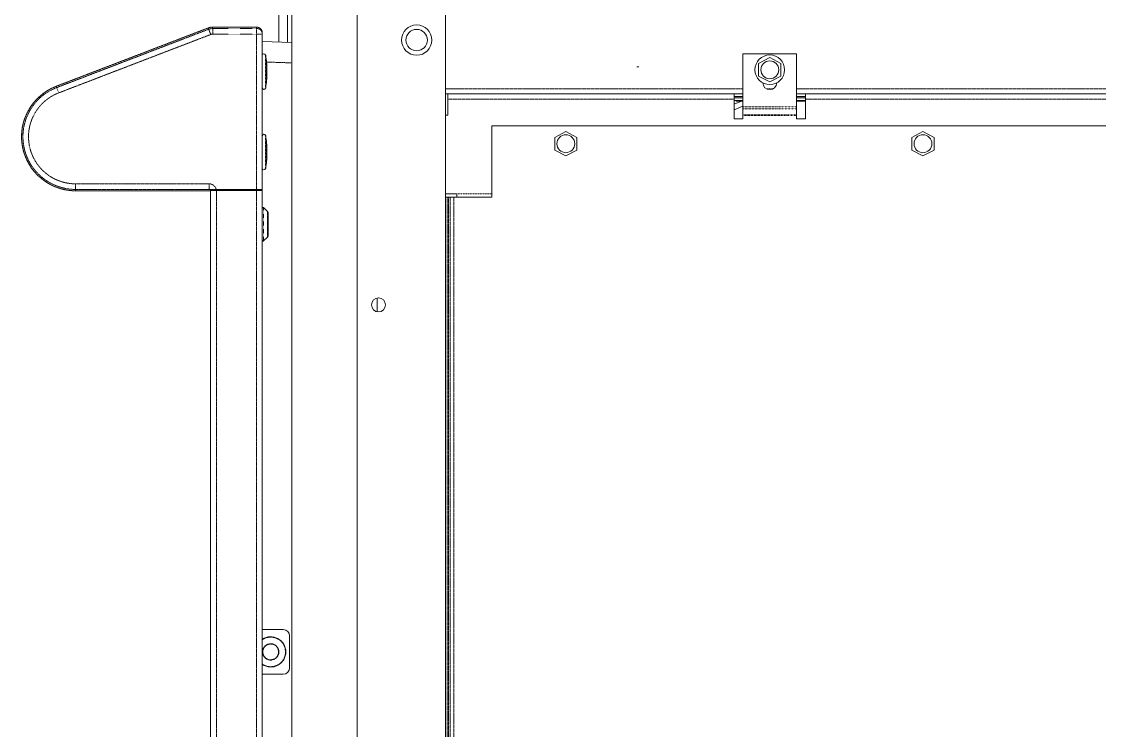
# Model space of a CAD drawing. Header units: millimetres. Extents: x 60499 to 556746, y 248297 to 497145.
# Drawn here: x 523013 to 535686, y 433242 to 441573 of the extents above; entities that cross this region are included whole.
import ezdxf

# ---------------------------------------------------------------- set-up
doc = ezdxf.new("R2010")
doc.units = ezdxf.units.MM
doc.linetypes.add('PHANTOM', pattern=[20, 10, -2, 2, -2, 2, -2])

msp = doc.modelspace()

# ---------------------------------------------------------------- linework, layer by layer
at = {"color": 7, "lineweight": 13, "ltscale": 0.03937}
for p, q in [((526189, 423546), (526189, 447151)), ((526958, 423546), (526958, 447151)), ((527999, 446143), (527999, 424733)), ((525210, 441499), (523420, 440812)), ((523420, 440812), (525210, 441499)), ((525843, 441425), (525843, 439600)), ((525843, 441302), (525843, 439589)), ((531390, 440725), (528024, 440725)), ((538949, 440725), (532230, 440725)), ((528543, 440347), (528543, 439508)), ((528543, 440347), (543961, 440347)), ((525236, 439584), (523648, 439584)), ((525236, 439589), (525236, 423045)), ((525843, 439589), (525843, 423213))]:
    msp.add_line(p, q, dxfattribs=at)
at = {"color": 7, "lineweight": 13, "ltscale": 0.015412}
msp.add_line((526036, 441332), (526036, 441850), dxfattribs=at)
at = {"color": 7, "lineweight": 13, "ltscale": 0.014134}
msp.add_line((526141, 441328), (526141, 441803), dxfattribs=at)
msp.add_line((526141, 441328), (526141, 441803), dxfattribs=at)
at = {"color": 7, "linetype": 'PHANTOM', "lineweight": 13, "ltscale": 0.03937}
for p, q in [((525210, 441499), (523420, 440812)), ((523426, 440797), (525213, 441483)), ((523450, 440735), (525237, 441421)), ((525777, 441425), (525777, 439600)), ((527999, 440783), (531495, 440783)), ((532125, 440783), (539054, 440783)), ((531390, 440662), (528024, 440662)), ((538949, 440662), (532230, 440662)), ((525219, 439666), (523648, 439666)), ((524818, 439600), (523648, 439600)), ((523648, 439584), (525236, 439584)), ((525305, 439589), (525305, 423045)), ((525775, 439589), (525775, 423210)), ((528015, 425019), (528015, 439508)), ((528033, 425019), (528033, 439508)), ((528053, 439508), (528053, 425019)), ((528095, 439508), (528095, 425019))]:
    msp.add_line(p, q, dxfattribs=at)
at = {"color": 7, "linetype": 'PHANTOM', "lineweight": 13, "ltscale": 0.00048468}
msp.add_line((525210, 441499), (525213, 441483), dxfattribs=at)
at = {"color": 7, "linetype": 'PHANTOM', "lineweight": 13, "ltscale": 0.001975}
for p, q in [((525213, 441483), (525237, 441421)), ((525261, 441491), (525261, 441425)), ((525777, 441425), (525777, 441491)), ((525843, 441425), (525777, 441425)), ((523426, 440797), (523450, 440735)), ((523648, 439600), (523648, 439666)), ((525219, 439600), (525219, 439666))]:
    msp.add_line(p, q, dxfattribs=at)
at = {"color": 7, "lineweight": 13, "ltscale": 0.015453}
for p, q in [((525777, 441507), (525258, 441507)), ((525258, 441507), (525777, 441507))]:
    msp.add_line(p, q, dxfattribs=at)
at = {"color": 7, "linetype": 'PHANTOM', "lineweight": 13, "ltscale": 0.015453}
msp.add_line((525777, 441507), (525258, 441507), dxfattribs=at)
at = {"color": 7, "linetype": 'PHANTOM', "lineweight": 13, "ltscale": 0.000484621}
msp.add_line((525258, 441507), (525261, 441491), dxfattribs=at)
at = {"color": 7, "linetype": 'PHANTOM', "lineweight": 13, "ltscale": 0.015365}
for p, q in [((525261, 441491), (525777, 441491)), ((525261, 441425), (525777, 441425))]:
    msp.add_line(p, q, dxfattribs=at)
at = {"color": 7, "linetype": 'PHANTOM', "lineweight": 13, "ltscale": 0.000476507}
for p, q in [((525777, 441507), (525777, 441491)), ((523648, 439600), (523648, 439584))]:
    msp.add_line(p, q, dxfattribs=at)
at = {"color": 7, "lineweight": 13, "ltscale": 0.000476507}
msp.add_line((525843, 441441), (525843, 441425), dxfattribs=at)
at = {"color": 7, "lineweight": 13, "ltscale": 0.0012}
msp.add_line((525843, 441414), (525843, 441374), dxfattribs=at)
at = {"color": 7, "lineweight": 13, "ltscale": 0.010306}
msp.add_line((525843, 441339), (526189, 441327), dxfattribs=at)
at = {"color": 7, "lineweight": 13, "ltscale": 0.01134}
for p, q in [((525843, 441175), (525843, 440794)), ((525843, 440230), (525843, 439849))]:
    msp.add_line(p, q, dxfattribs=at)
at = {"color": 7, "linetype": 'PHANTOM', "lineweight": 13, "ltscale": 0.011557}
for p, q in [((525882, 441178), (525882, 440790)), ((525882, 440234), (525882, 439845))]:
    msp.add_line(p, q, dxfattribs=at)
at = {"color": 7, "lineweight": 13, "ltscale": 0.000135162}
for p, q in [((525882, 441178), (525883, 441174)), ((525882, 440234), (525883, 440229)), ((525882, 439845), (525883, 439850))]:
    msp.add_line(p, q, dxfattribs=at)
at = {"color": 7, "linetype": 'PHANTOM', "lineweight": 13, "ltscale": 0.005646}
for p, q in [((525883, 441174), (525883, 440984)), ((525883, 440984), (525883, 440795)), ((525883, 440229), (525883, 440039)), ((525883, 440039), (525883, 439850))]:
    msp.add_line(p, q, dxfattribs=at)
at = {"color": 7, "lineweight": 13, "ltscale": 0.018535}
for p, q in [((531495, 441192), (531495, 440569)), ((532125, 441192), (532125, 440569))]:
    msp.add_line(p, q, dxfattribs=at)
at = {"color": 7, "lineweight": 13, "ltscale": 0.01875}
msp.add_line((531495, 441192), (532125, 441192), dxfattribs=at)
at = {"color": 7, "linetype": 'PHANTOM', "lineweight": 13, "ltscale": 0.008812}
msp.add_line((525894, 441097), (526189, 441087), dxfattribs=at)
at = {"color": 7, "lineweight": 13, "ltscale": 0.001178}
for p, q in [((525897, 440984), (525897, 441024)), ((525897, 440039), (525897, 440079))]:
    msp.add_line(p, q, dxfattribs=at)
at = {"color": 7, "lineweight": 13, "ltscale": 0.000800305}
msp.add_line((530245, 441042), (530272, 441042), dxfattribs=at)
at = {"color": 7, "lineweight": 13, "ltscale": 0.004405}
for p, q in [((531810, 441149), (531679, 441080)), ((531679, 441080), (531679, 440932)), ((531941, 441080), (531810, 441149)), ((531941, 440932), (531941, 441080)), ((531679, 440932), (531810, 440863)), ((531810, 440863), (531941, 440932)), ((529412, 440280), (529281, 440211)), ((529543, 440211), (529412, 440280)), ((533611, 440280), (533480, 440211)), ((533742, 440211), (533611, 440280)), ((529281, 440211), (529281, 440063)), ((529543, 440063), (529543, 440211)), ((533480, 440211), (533480, 440063)), ((533742, 440063), (533742, 440211)), ((529281, 440063), (529412, 439995)), ((529412, 439995), (529543, 440063)), ((533480, 440063), (533611, 439995)), ((533611, 439995), (533742, 440063))]:
    msp.add_line(p, q, dxfattribs=at)
at = {"color": 7, "lineweight": 13, "ltscale": 0.001035}
for p, q in [((525897, 440950), (525897, 440984)), ((525897, 440005), (525897, 440039))]:
    msp.add_line(p, q, dxfattribs=at)
at = {"color": 7, "lineweight": 13, "ltscale": 0.000736807}
msp.add_line((525897, 440984), (525897, 440960), dxfattribs=at)
at = {"color": 7, "lineweight": 13, "ltscale": 0.000143156}
msp.add_line((525897, 440950), (525897, 440945), dxfattribs=at)
at = {"color": 7, "linetype": 'PHANTOM', "lineweight": 13, "ltscale": 0.000476535}
msp.add_line((523426, 440797), (523420, 440812), dxfattribs=at)
at = {"color": 7, "lineweight": 13, "ltscale": 0.000135133}
msp.add_line((525882, 440790), (525883, 440795), dxfattribs=at)
at = {"color": 7, "linetype": 'PHANTOM', "lineweight": 13, "ltscale": 0.002292}
msp.add_line((531772, 440783), (531849, 440783), dxfattribs=at)
at = {"color": 7, "lineweight": 13, "ltscale": 0.000745518}
msp.add_line((527999, 440723), (528024, 440723), dxfattribs=at)
at = {"color": 7, "lineweight": 13, "ltscale": 0.001865}
for p, q in [((528024, 440725), (528024, 440662)), ((531390, 440725), (531390, 440662)), ((532230, 440725), (532230, 440662))]:
    msp.add_line(p, q, dxfattribs=at)
at = {"color": 7, "lineweight": 13, "ltscale": 0.005635}
msp.add_line((528024, 440662), (528024, 440473), dxfattribs=at)
at = {"color": 7, "lineweight": 13, "ltscale": 0.003125}
for p, q in [((531390, 440723), (531495, 440723)), ((531495, 440692), (531390, 440692)), ((531495, 440678), (531390, 440678)), ((531390, 440645), (531495, 440645)), ((532125, 440723), (532230, 440723)), ((532230, 440692), (532125, 440692)), ((532230, 440678), (532125, 440678)), ((532125, 440645), (532230, 440645)), ((531495, 440431), (531390, 440431)), ((532230, 440431), (532125, 440431))]:
    msp.add_line(p, q, dxfattribs=at)
at = {"color": 7, "lineweight": 13, "ltscale": 0.006885}
for p, q in [((531390, 440662), (531390, 440431)), ((532230, 440662), (532230, 440431))]:
    msp.add_line(p, q, dxfattribs=at)
at = {"color": 7, "lineweight": 13, "ltscale": 0.000173253}
msp.add_line((531415, 440639), (531415, 440645), dxfattribs=at)
at = {"color": 7, "lineweight": 13, "ltscale": 0.002757}
msp.add_line((531476, 440639), (531390, 440604), dxfattribs=at)
msp.add_line((531476, 440639), (531390, 440604), dxfattribs=at)
at = {"color": 7, "lineweight": 13, "ltscale": 0.00337}
msp.add_line((531495, 440579), (531390, 440537), dxfattribs=at)
at = {"color": 7, "lineweight": 13, "ltscale": 0.002394}
msp.add_line((531495, 440639), (531415, 440639), dxfattribs=at)
at = {"color": 7, "lineweight": 13, "ltscale": 0.000637865}
for p, q in [((531495, 440569), (531495, 440548)), ((532125, 440569), (532125, 440548))]:
    msp.add_line(p, q, dxfattribs=at)
at = {"color": 7, "linetype": 'PHANTOM', "lineweight": 13, "ltscale": 0.01875}
for p, q in [((532125, 440569), (531495, 440569)), ((532125, 440548), (531495, 440548)), ((531495, 440478), (532125, 440478)), ((531495, 440468), (532125, 440468))]:
    msp.add_line(p, q, dxfattribs=at)
at = {"color": 7, "lineweight": 13, "ltscale": 0.002087}
for p, q in [((531495, 440548), (531495, 440478)), ((532125, 440548), (532125, 440478))]:
    msp.add_line(p, q, dxfattribs=at)
at = {"color": 7, "lineweight": 13, "ltscale": 0.000905795}
msp.add_line((532156, 440639), (532125, 440639), dxfattribs=at)
at = {"color": 7, "lineweight": 13, "ltscale": 0.00222}
msp.add_line((532230, 440639), (532156, 440639), dxfattribs=at)
at = {"color": 7, "lineweight": 13, "ltscale": 0.000750204}
msp.add_line((528024, 440473), (527999, 440473), dxfattribs=at)
at = {"color": 7, "lineweight": 13, "ltscale": 0.000299258}
for p, q in [((531495, 440468), (531495, 440478)), ((532125, 440468), (532125, 440478))]:
    msp.add_line(p, q, dxfattribs=at)
at = {"color": 7, "lineweight": 13, "ltscale": 0.001096}
for p, q in [((531495, 440468), (531495, 440431)), ((532125, 440431), (532125, 440468))]:
    msp.add_line(p, q, dxfattribs=at)
at = {"color": 7, "lineweight": 13, "ltscale": 0.000736837}
msp.add_line((525897, 440039), (525897, 440015), dxfattribs=at)
at = {"color": 7, "lineweight": 13, "ltscale": 0.000143126}
msp.add_line((525897, 440005), (525897, 440000), dxfattribs=at)
at = {"color": 7, "lineweight": 13, "ltscale": 0.011942}
msp.add_line((525219, 439600), (524818, 439600), dxfattribs=at)
at = {"color": 7, "lineweight": 13, "ltscale": 0.002424}
msp.add_line((525301, 439600), (525219, 439600), dxfattribs=at)
at = {"color": 7, "lineweight": 13, "ltscale": 0.000327854}
msp.add_line((525236, 439600), (525236, 439589), dxfattribs=at)
at = {"color": 7, "lineweight": 13, "ltscale": 0.00205}
for p, q in [((525236, 439589), (525305, 439589)), ((525775, 439589), (525843, 439589))]:
    msp.add_line(p, q, dxfattribs=at)
at = {"color": 7, "lineweight": 13, "ltscale": 0.000328484}
for p, q in [((525277, 439600), (525277, 439589)), ((525277, 439589), (525277, 439600)), ((525382, 439589), (525382, 439600)), ((525776, 439589), (525776, 439600)), ((525803, 439600), (525803, 439589))]:
    msp.add_line(p, q, dxfattribs=at)
at = {"color": 7, "lineweight": 13, "ltscale": 0.014176}
msp.add_line((525777, 439600), (525301, 439600), dxfattribs=at)
at = {"color": 7, "lineweight": 13, "ltscale": 0.013975}
msp.add_line((525305, 439589), (525775, 439589), dxfattribs=at)
at = {"color": 7, "lineweight": 13, "ltscale": 0.001529}
msp.add_line((525433, 439589), (525382, 439589), dxfattribs=at)
at = {"color": 7, "lineweight": 13, "ltscale": 0.000328535}
msp.add_line((525433, 439600), (525433, 439589), dxfattribs=at)
at = {"color": 7, "linetype": 'PHANTOM', "lineweight": 13, "ltscale": 0.000328484}
msp.add_line((525764, 439589), (525764, 439600), dxfattribs=at)
at = {"color": 7, "lineweight": 13, "ltscale": 0.001975}
msp.add_line((525843, 439600), (525777, 439600), dxfattribs=at)
at = {"color": 7, "lineweight": 13, "ltscale": 0.003874}
msp.add_line((528129, 439549), (527999, 439549), dxfattribs=at)
at = {"color": 7, "lineweight": 13, "ltscale": 0.000464011}
msp.add_line((527999, 439508), (528015, 439508), dxfattribs=at)
at = {"color": 7, "lineweight": 13, "ltscale": 0.000547995}
msp.add_line((528015, 439508), (528033, 439508), dxfattribs=at)
at = {"color": 7, "lineweight": 13, "ltscale": 0.000591128}
msp.add_line((528053, 439508), (528033, 439508), dxfattribs=at)
at = {"color": 7, "lineweight": 13, "ltscale": 0.001248}
msp.add_line((528095, 439508), (528053, 439508), dxfattribs=at)
at = {"color": 7, "lineweight": 13, "ltscale": 0.013344}
msp.add_line((528095, 439508), (528543, 439508), dxfattribs=at)
at = {"color": 7, "linetype": 'PHANTOM', "lineweight": 13, "ltscale": 0.012326}
msp.add_line((528129, 439549), (528543, 439549), dxfattribs=at)
at = {"color": 7, "lineweight": 13, "ltscale": 0.00119}
msp.add_line((528129, 439509), (528129, 439549), dxfattribs=at)
at = {"color": 7, "lineweight": 13, "ltscale": 0.012326}
msp.add_line((528129, 439509), (528543, 439509), dxfattribs=at)
at = {"color": 7, "lineweight": 13, "ltscale": 0.011346}
msp.add_line((525843, 439381), (525843, 439000), dxfattribs=at)
at = {"color": 7, "linetype": 'PHANTOM', "lineweight": 13, "ltscale": 0.01171}
msp.add_line((525858, 439387), (525858, 438994), dxfattribs=at)
at = {"color": 7, "lineweight": 13, "ltscale": 0.001948}
for p, q in [((525858, 439387), (525905, 439342)), ((525858, 438994), (525905, 439038))]:
    msp.add_line(p, q, dxfattribs=at)
at = {"color": 7, "linetype": 'PHANTOM', "lineweight": 13, "ltscale": 0.009046}
msp.add_line((525905, 439038), (525905, 439342), dxfattribs=at)
at = {"color": 7, "lineweight": 13, "ltscale": 0.008317}
msp.add_line((525911, 439051), (525911, 439330), dxfattribs=at)
at = {"color": 7, "lineweight": 13, "ltscale": 0.004821}
msp.add_line((527195, 438162), (527195, 438324), dxfattribs=at)
at = {"color": 7, "lineweight": 13, "ltscale": 0.00735}
for p, q in [((526090, 434428), (525843, 434428)), ((525843, 433903), (526090, 433903))]:
    msp.add_line(p, q, dxfattribs=at)
at = {"color": 7, "lineweight": 13, "ltscale": 0.011175}
msp.add_line((526165, 433978), (526165, 434353), dxfattribs=at)
at = {"color": 7, "lineweight": 13, "ltscale": 0.03937}
for centre, radius in [((527658, 441355), 178), ((527658, 441355), 126), ((531810, 441006), 174), ((531810, 441006), 105), ((529412, 440137), 105), ((533611, 440137), 105), ((527210, 438243), 82.3)]:
    msp.add_circle(centre, radius, dxfattribs=at)
at = {"color": 7, "linetype": 'PHANTOM', "lineweight": 13, "ltscale": 0.03937}
for radius in [96.3, 92.5]:
    msp.add_circle((525942, 434165), radius, dxfattribs=at)
at = {"color": 7, "lineweight": 13, "ltscale": 0.03937}
for centre, radius, start, end in [((525258, 441373), 134, 90, 111), ((525258, 441373), 134, 90, 111), ((525777, 441441), 66.3, 360, 90), ((525777, 441441), 66.3, 360, 90), ((525863, 441175), 19.5, 10.8078, 180), ((525085, 441024), 812, 358.9209, 10.6466), ((525085, 440945), 812, 349.3534, 1.0791), ((523648, 440219), 635, 111, 270), ((525863, 440794), 19.5, 180, 349.1922), ((531810, 440855), 82.3, 181.965, 358.0317), ((525863, 440230), 19.5, 10.8078, 180), ((525085, 440079), 812, 358.9209, 10.6466), ((525085, 440000), 812, 349.3534, 1.0791), ((525863, 439849), 19.5, 180, 349.1922), ((525852, 439381), 8.4, 46.8476, 180), ((525894, 439330), 16.8, 360, 46.8476), ((525852, 439000), 8.4, 180, 313.1524), ((525894, 439051), 16.8, 313.1524, 0), ((525942, 434165), 178, 0, 123.4076), ((526090, 434353), 74.7, 0, 90), ((525942, 434165), 178, 236.5924, 0), ((526090, 433978), 74.7, 270, 0)]:
    msp.add_arc(centre, radius, start, end, dxfattribs=at)
at = {"color": 7, "linetype": 'PHANTOM', "lineweight": 13, "ltscale": 0.03937}
for centre, radius, start, end in [((525258, 441373), 134, 90.0016, 110.9984), ((525261, 441357), 134, 90.0016, 110.9984), ((525261, 441357), 68, 90, 111), ((523648, 440219), 635, 111, 270), ((523648, 440219), 619, 111, 270), ((523648, 440219), 553, 111, 270), ((525219, 439583), 83.1, 11.6634, 89.9963), ((525942, 434165), 174, 0, 124.4229), ((525942, 434165), 174, 235.5771, 0)]:
    msp.add_arc(centre, radius, start, end, dxfattribs=at)
for centre in [(525777, 441441), (525777, 441425)]:
    msp.add_ellipse(centre, major_axis=(66.3, 0), ratio=0.999848, start_param=6.283185, end_param=7.853982, dxfattribs=at)

doc.saveas('drawing.dxf')
